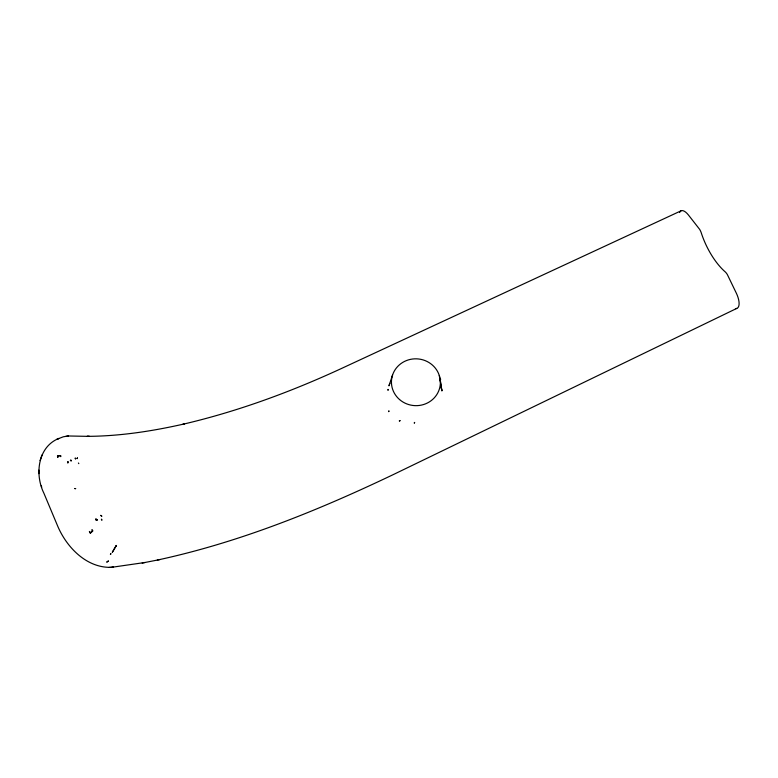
<?xml version="1.0" encoding="UTF-8"?>
<svg xmlns="http://www.w3.org/2000/svg" width="778" height="778" viewBox="0 0 778 778"><rect width="100%" height="100%" fill="white"/><g stroke="black" fill="none" stroke-linecap="round" stroke-linejoin="round"><path stroke-width="1.17" d="M57.873 456.569L57.864 457.454L57.484 456.073L60.674 455.558L60.723 456.657L60.451 455.616L57.484 456.073L57.718 456.637M109.309 567.415L113.5 567.211C87.846 569.36 66.879 547.965 57.611 525.928L43.879 493.174C34.699 474.697 37.587 446.971 58.846 438.432L57.037 439.22L63.329 436.789L68.367 435.981L89.431 436.39L87.068 436.351C119.87 436.215 152.459 431.168 184.396 423.913L182.937 424.253C237.562 411.494 290.457 392.044 341.338 368.548L680.993 210.848M392.569 375.015L388.971 385.849L389.797 383.428M40.067 460.586L42.012 454.994M116.097 546.127L116.34 545.436L112.275 552.37L115.971 546.01M96.132 519.937L97.493 519.879L96.132 519.937L96.025 518.693L95.684 519.636L96.433 519.733M89.976 532.366L89.373 531.432L90.316 533.154L92.815 530.868L91.901 529.711L92.611 530.985L90.316 533.154L90.131 532.298M736.747 308.419L393.736 474.376C318.027 510.514 239.556 542.383 157.321 560.072M78.821 463.649L78.413 463.007M111.808 567.288L144.971 562.494M142.189 563.039L159.918 559.557M65.712 436.409L68.367 435.981M101.091 515.717L101.869 516.252L100.702 515.308M41.292 485.676L41.711 487.213M441.155 387.512L441.797 390.225M439.298 375.492L441.904 390.964L440.183 379.372M38.9 470.097L38.988 473.637M735.473 308.613A18.079 7.43 63.5 0 0 737.807 307.757A14.471 5.942 63.4 0 0 736.426 293.364L727.362 274.585A7.265 3.005 63.8 0 0 725.067 271.746A44.959 19.187 64.6 0 1 701.309 232.982A7.177 2.947 65 0 0 699.626 229.335L688.365 214.913A14.189 5.747 65.3 0 0 679.622 212.482M439.862 402.615L439.862 402.615M414.616 422.454L414.304 423.008L414.616 422.454M67.968 461.655L67.861 462.861L67.968 461.655M388.125 389.447L388.018 390.128L388.125 389.447M440.591 379.187L440.397 379.761L440.591 379.187M388.903 411.017L388.699 411.591L388.903 411.017M77.421 457.96L77.041 458.602L77.421 457.96M110.855 553.751L110.447 554.442L110.855 553.751M400.018 420.684L399.357 420.956L400.018 420.684M70.866 460.119L70.341 460.498L71.294 461.014L70.866 460.119M108.337 561.035L106.868 562.037L108.337 561.035M75.252 458.145L75.447 458.845L75.252 458.145M101.869 520.035L101.432 519.276L101.869 520.035M75.622 488.623L74.756 488.545L75.622 488.623M399.532 399.532A24.488 23.418 4.9 0 0 439.852 387.279A24.488 23.418 4.9 0 0 408.333 359.913A24.488 23.418 4.9 0 0 399.532 399.532"/></g></svg>
